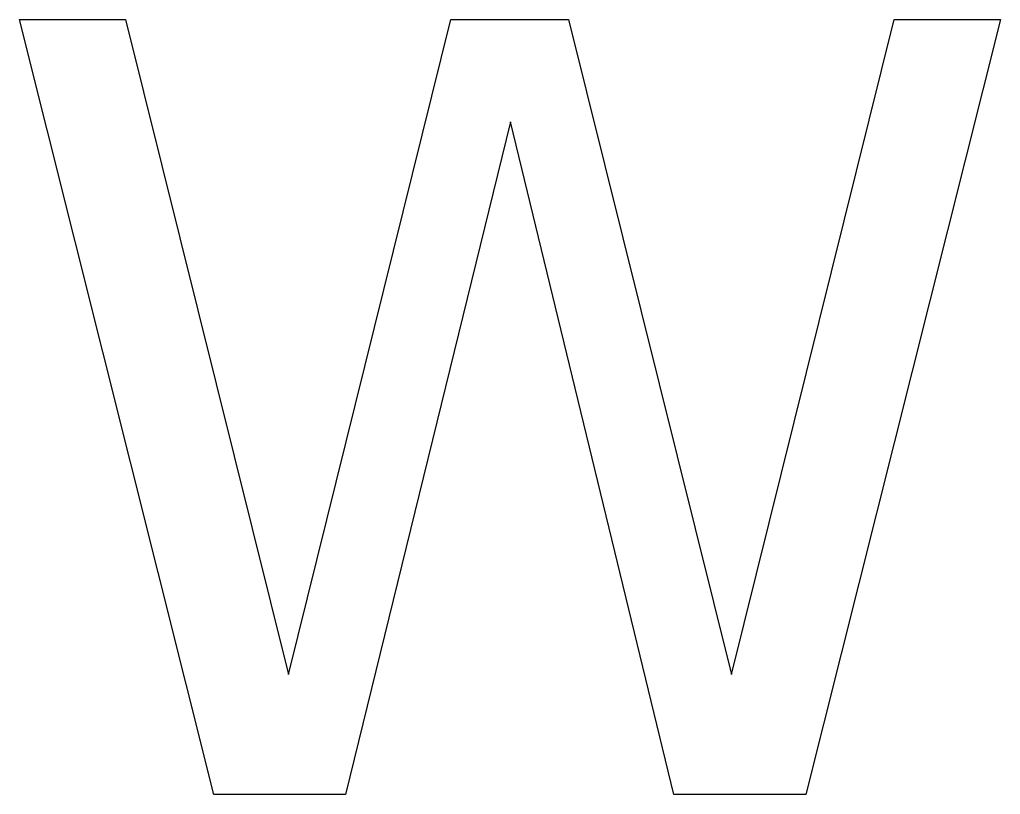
# Model space of a CAD drawing. Extents: x -4.9 to 5.6, y -3.7 to 4.6.
import ezdxf

# ---------------------------------------------------------------- set-up
doc = ezdxf.new("R2010")
doc.units = 0
doc.layers.get('0').update_dxf_attribs({"linetype": 'CONTINUOUS'})

msp = doc.modelspace()

# ---------------------------------------------------------------- linework, layer by layer
at = {"color": 7}
msp.add_lwpolyline([(-4.859514, 4.559351), (-3.735036, 4.559351), (-2.004218, -2.396987), (-0.278915, 4.559351), (0.972343, 4.559351), (2.703158, -2.396987), (4.428465, 4.559351), (5.558454, 4.559351), (3.491397, -3.670294), (2.091312, -3.670294), (0.354982, 3.473456), (-1.397883, -3.670294), (-2.797968, -3.670294), (-4.859514, 4.559351)], dxfattribs=at)

doc.saveas('drawing.dxf')
